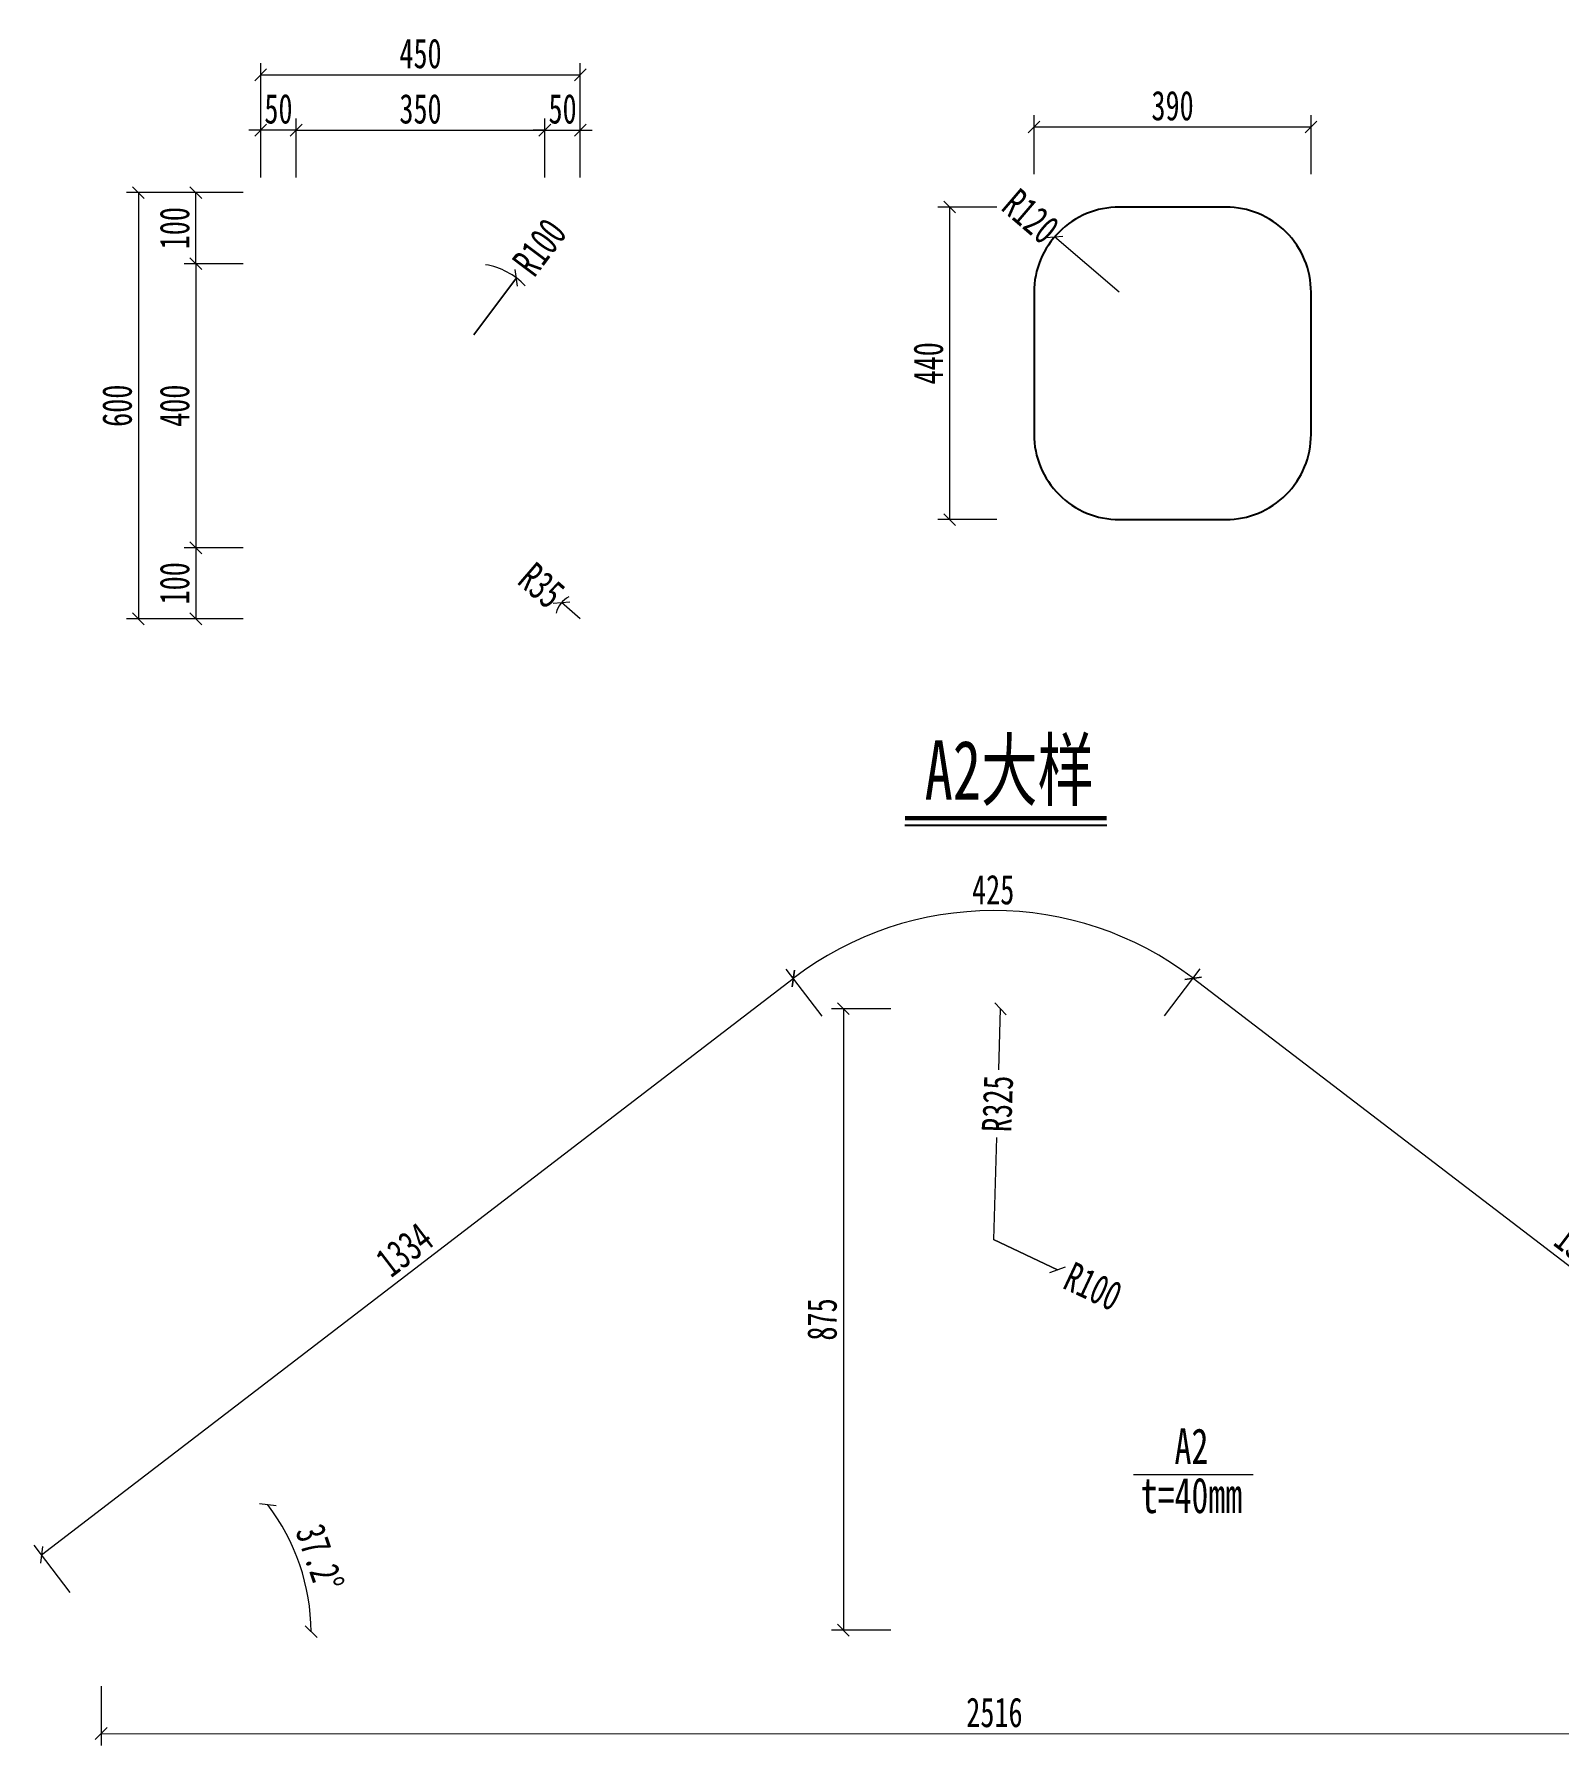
# Model space of a CAD drawing. Header units: millimetres. Extents: x -60009 to 63758, y -2164 to 95433.
# Drawn here: x 27426 to 29573, y 49812 to 52222 of the extents above; entities that cross this region are included whole.
import ezdxf
from ezdxf.enums import TextEntityAlignment as Align

# ---------------------------------------------------------------- set-up
doc = ezdxf.new("R2010")
doc.units = ezdxf.units.MM
doc.layers.get('Defpoints').update_dxf_attribs({"color": 8})
for name, color, linetype, lineweight in [('文字', 7, 'Continuous', 15), ('标注线及字体', 2, 'Continuous', 15), ('细实线', 4, 'Continuous', 15), ('钢板粗线', 1, 'Continuous', 25)]:
    doc.layers.add(name, color=color, linetype=linetype, lineweight=lineweight)
doc.styles.add('111', font='仿宋_GB2312.TTF', dxfattribs={"width": 0.7})
doc.styles.add('BM_Dim', font='仿宋_GB2312.TTF', dxfattribs={"width": 0.85})
doc.dimstyles.new('200', dxfattribs={"dimscale": 0, "dimtxt": 2.5, "dimasz": 1, "dimexe": 1, "dimexo": 1, "dimgap": 0.6, "dimtad": 1, "dimdec": 0, "dimdsep": 46, "dimtxsty": '111', "dimblk": 'OBLIQUE', "dimcen": 0, "dimclrd": 4, "dimclre": 4, "dimclrt": 4, "dimadec": 1, "dimazin": 2, "dimtfac": 1, "dimtdec": 0, "dimtix": 1, "dimtmove": 2, "dimatfit": 3, "dimfxl": 4, "dimfxlon": 1, "dimtolj": 1, "dimlwd": -1, "dimlwe": -1, "dimarcsym": 0})

# ---------------------------------------------------------------- blocks, each defined once
blk = doc.blocks.new('_Oblique')
at = {"color": 0, "linetype": 'ByBlock', "lineweight": -2}
blk.add_line((-0.5, -0.5), (0.5, 0.5), dxfattribs=at)
blk = doc.blocks.new('*D384')
at = {"layer": 'Defpoints', "color": 0, "transparency": 16777216}
for p in [(27745, 52087), (27745, 51743.8), (27795, 51743.8)]:
    blk.add_point(p, dxfattribs=at)
at = {"layer": '细实线', "color": 4, "transparency": 16777216}
for p, q in [((27745, 52020.3), (27745, 52103.6)), ((27795, 52020.3), (27795, 52103.6)), ((27745, 52087), (27728.4, 52087)), ((27795, 52087), (27745, 52087)), ((27795, 52087), (27811.7, 52087))]:
    blk.add_line(p, q, dxfattribs=at)
at = {"layer": '细实线', "color": 4, "transparency": 16777216, "xscale": 16.66666666666666, "yscale": 16.66666666666666, "zscale": 16.66666666666666}
blk.add_blockref('_Oblique', (27745, 52087), dxfattribs=at)
at = {"layer": '细实线', "color": 4, "transparency": 16777216, "xscale": 16.66666666666666, "yscale": 16.66666666666666, "zscale": 16.66666666666666, "rotation": 180}
blk.add_blockref('_Oblique', (27795, 52087), dxfattribs=at)
at = {"layer": '细实线', "color": 4, "transparency": 16777216, "insert": (27770, 52116.8), "char_height": 41.67, "attachment_point": 5, "style": '111'}
blk.add_mtext('\\A1;50', dxfattribs=at)
blk = doc.blocks.new('*D385')
at = {"layer": 'Defpoints', "color": 0, "transparency": 16777216}
for p in [(28145, 52087), (27795, 51743.8), (28145, 51743.8)]:
    blk.add_point(p, dxfattribs=at)
at = {"layer": '细实线', "color": 4, "transparency": 16777216}
for p, q in [((27795, 52020.3), (27795, 52103.6)), ((28145, 52020.3), (28145, 52103.6)), ((27795, 52087), (28145, 52087))]:
    blk.add_line(p, q, dxfattribs=at)
at = {"layer": '细实线', "color": 4, "transparency": 16777216, "xscale": 16.66666666666666, "yscale": 16.66666666666666, "zscale": 16.66666666666666, "rotation": 180}
blk.add_blockref('_Oblique', (27795, 52087), dxfattribs=at)
at = {"layer": '细实线', "color": 4, "transparency": 16777216, "xscale": 16.66666666666666, "yscale": 16.66666666666666, "zscale": 16.66666666666666}
blk.add_blockref('_Oblique', (28145, 52087), dxfattribs=at)
at = {"layer": '细实线', "color": 4, "transparency": 16777216, "insert": (27970, 52116.8), "char_height": 41.67, "attachment_point": 5, "style": '111'}
blk.add_mtext('\\A1;350', dxfattribs=at)
blk = doc.blocks.new('*D386')
at = {"layer": 'Defpoints', "color": 0, "transparency": 16777216}
for p in [(28195, 52087), (28145, 51743.8), (28195, 51743.8)]:
    blk.add_point(p, dxfattribs=at)
at = {"layer": '细实线', "color": 4, "transparency": 16777216}
for p, q in [((28145, 52020.3), (28145, 52103.6)), ((28195, 52020.3), (28195, 52103.6)), ((28145, 52087), (28128.4, 52087)), ((28145, 52087), (28195, 52087)), ((28195, 52087), (28211.7, 52087))]:
    blk.add_line(p, q, dxfattribs=at)
at = {"layer": '细实线', "color": 4, "transparency": 16777216, "xscale": 16.66666666666666, "yscale": 16.66666666666666, "zscale": 16.66666666666666}
blk.add_blockref('_Oblique', (28145, 52087), dxfattribs=at)
at = {"layer": '细实线', "color": 4, "transparency": 16777216, "xscale": 16.66666666666666, "yscale": 16.66666666666666, "zscale": 16.66666666666666, "rotation": 180}
blk.add_blockref('_Oblique', (28195, 52087), dxfattribs=at)
at = {"layer": '细实线', "color": 4, "transparency": 16777216, "insert": (28170, 52116.8), "char_height": 41.67, "attachment_point": 5, "style": '111'}
blk.add_mtext('\\A1;50', dxfattribs=at)
blk = doc.blocks.new('*D387')
at = {"layer": 'Defpoints', "color": 0, "transparency": 16777216}
for p in [(27653.7, 51999), (27940.8, 51999), (27940.8, 51899)]:
    blk.add_point(p, dxfattribs=at)
at = {"layer": '细实线', "color": 4, "transparency": 16777216}
for p, q in [((27720.4, 51999), (27637.1, 51999)), ((27653.7, 51899), (27653.7, 51999)), ((27720.4, 51899), (27637.1, 51899))]:
    blk.add_line(p, q, dxfattribs=at)
at = {"layer": '细实线', "color": 4, "transparency": 16777216, "xscale": 16.66666666666666, "yscale": 16.66666666666666, "zscale": 16.66666666666666}
for p, rotation in [((27653.7, 51999), 90), ((27653.7, 51899), 270)]:
    blk.add_blockref('_Oblique', p, dxfattribs=dict(at, rotation=rotation))
at = {"layer": '细实线', "color": 4, "transparency": 16777216, "insert": (27623.9, 51949), "char_height": 41.67, "attachment_point": 5, "rotation": 90, "style": '111'}
blk.add_mtext('\\A1;100', dxfattribs=at)
blk = doc.blocks.new('*D388')
at = {"layer": 'Defpoints', "color": 0, "transparency": 16777216}
for p in [(27940.8, 51899), (27653.7, 51499), (27940.8, 51499)]:
    blk.add_point(p, dxfattribs=at)
at = {"layer": '细实线', "color": 4, "transparency": 16777216}
for p, q in [((27720.4, 51899), (27637.1, 51899)), ((27653.7, 51899), (27653.7, 51499)), ((27720.4, 51499), (27637.1, 51499))]:
    blk.add_line(p, q, dxfattribs=at)
at = {"layer": '细实线', "color": 4, "transparency": 16777216, "xscale": 16.66666666666666, "yscale": 16.66666666666666, "zscale": 16.66666666666666}
for p, rotation in [((27653.7, 51899), 90), ((27653.7, 51499), 270)]:
    blk.add_blockref('_Oblique', p, dxfattribs=dict(at, rotation=rotation))
at = {"layer": '细实线', "color": 4, "transparency": 16777216, "insert": (27623.9, 51699), "char_height": 41.67, "attachment_point": 5, "rotation": 90, "style": '111'}
blk.add_mtext('\\A1;400', dxfattribs=at)
blk = doc.blocks.new('*D389')
at = {"layer": 'Defpoints', "color": 0, "transparency": 16777216}
for p in [(27940.8, 51499), (27653.7, 51399), (27943.8, 51399)]:
    blk.add_point(p, dxfattribs=at)
at = {"layer": '细实线', "color": 4, "transparency": 16777216}
for p, q in [((27720.4, 51499), (27637.1, 51499)), ((27653.7, 51499), (27653.7, 51399)), ((27720.4, 51399), (27637.1, 51399))]:
    blk.add_line(p, q, dxfattribs=at)
at = {"layer": '细实线', "color": 4, "transparency": 16777216, "xscale": 16.66666666666666, "yscale": 16.66666666666666, "zscale": 16.66666666666666}
for p, rotation in [((27653.7, 51499), 90), ((27653.7, 51399), 270)]:
    blk.add_blockref('_Oblique', p, dxfattribs=dict(at, rotation=rotation))
at = {"layer": '细实线', "color": 4, "transparency": 16777216, "insert": (27623.9, 51449), "char_height": 41.67, "attachment_point": 5, "rotation": 90, "style": '111'}
blk.add_mtext('\\A1;100', dxfattribs=at)
blk = doc.blocks.new('*D390')
at = {"layer": 'Defpoints', "color": 0, "transparency": 16777216}
for p in [(28105.1, 51879), (28045, 51799)]:
    blk.add_point(p, dxfattribs=at)
at = {"layer": '细实线', "color": 4, "transparency": 16777216}
for p, q in [((28105.1, 51879), (28045, 51799)), ((28045, 51799), (28105.1, 51879))]:
    blk.add_line(p, q, dxfattribs=at)
blk.add_arc((28045, 51799), 100, 43.5098, 80.4396, dxfattribs=at)
at = {"layer": '细实线', "color": 4, "transparency": 16777216, "xscale": 16.66666666666666, "yscale": 16.66666666666666, "zscale": 16.66666666666666, "rotation": 53.07014989094859}
blk.add_blockref('_Oblique', (28105.1, 51879), dxfattribs=at)
at = {"layer": '细实线', "color": 4, "transparency": 16777216, "insert": (28137.6, 51922.2), "char_height": 41.67, "attachment_point": 5, "rotation": 53.0701, "style": '111'}
blk.add_mtext('\\A1;R100', dxfattribs=at)
blk = doc.blocks.new('*D391')
at = {"layer": 'Defpoints', "color": 0, "transparency": 16777216}
for p in [(28168.5, 51421.8), (28195, 51399)]:
    blk.add_point(p, dxfattribs=at)
at = {"layer": '细实线', "color": 4, "transparency": 16777216}
for p in [(28168.5, 51421.8), (28195, 51399)]:
    blk.add_line(p, (28168.5, 51421.8), dxfattribs=at)
blk.add_arc((28195, 51399), 35, 117.5483, 166.9262, dxfattribs=at)
at = {"layer": '细实线', "color": 4, "transparency": 16777216, "xscale": 16.66666666666666, "yscale": 16.66666666666666, "zscale": 16.66666666666666, "rotation": 319.3779216584385}
blk.add_blockref('_Oblique', (28168.5, 51421.8), dxfattribs=at)
at = {"layer": '细实线', "color": 4, "transparency": 16777216, "insert": (28140.4, 51445.9), "char_height": 41.67, "attachment_point": 5, "rotation": 319.3779, "style": '111'}
blk.add_mtext('\\A1;R35', dxfattribs=at)
blk = doc.blocks.new('*D392')
at = {"layer": 'Defpoints', "color": 0, "transparency": 16777216}
for p in [(27831.8, 51999), (27572.8, 51399), (27859.8, 51399)]:
    blk.add_point(p, dxfattribs=at)
at = {"layer": '细实线', "color": 4, "transparency": 16777216}
for p, q in [((27639.5, 51999), (27556.1, 51999)), ((27572.8, 51999), (27572.8, 51399)), ((27639.5, 51399), (27556.1, 51399))]:
    blk.add_line(p, q, dxfattribs=at)
at = {"layer": '细实线', "color": 4, "transparency": 16777216, "xscale": 16.66666666666666, "yscale": 16.66666666666666, "zscale": 16.66666666666666}
for p, rotation in [((27572.8, 51999), 90), ((27572.8, 51399), 270)]:
    blk.add_blockref('_Oblique', p, dxfattribs=dict(at, rotation=rotation))
at = {"layer": '细实线', "color": 4, "transparency": 16777216, "insert": (27543, 51699), "char_height": 41.67, "attachment_point": 5, "rotation": 90, "style": '111'}
blk.add_mtext('\\A1;600', dxfattribs=at)
blk = doc.blocks.new('*D393')
at = {"layer": 'Defpoints', "color": 0, "transparency": 16777216}
for p in [(28195, 52164.9), (27745, 51871.8), (28195, 51878.7)]:
    blk.add_point(p, dxfattribs=at)
at = {"layer": '细实线', "color": 4, "transparency": 16777216}
for p, q in [((27745, 52098.2), (27745, 52181.5)), ((28195, 52098.2), (28195, 52181.5)), ((27745, 52164.9), (28195, 52164.9))]:
    blk.add_line(p, q, dxfattribs=at)
at = {"layer": '细实线', "color": 4, "transparency": 16777216, "xscale": 16.66666666666666, "yscale": 16.66666666666666, "zscale": 16.66666666666666, "rotation": 180}
blk.add_blockref('_Oblique', (27745, 52164.9), dxfattribs=at)
at = {"layer": '细实线', "color": 4, "transparency": 16777216, "xscale": 16.66666666666666, "yscale": 16.66666666666666, "zscale": 16.66666666666666}
blk.add_blockref('_Oblique', (28195, 52164.9), dxfattribs=at)
at = {"layer": '细实线', "color": 4, "transparency": 16777216, "insert": (27970, 52194.7), "char_height": 41.67, "attachment_point": 5, "style": '111'}
blk.add_mtext('\\A1;450', dxfattribs=at)
blk = doc.blocks.new('*D394')
at = {"layer": 'Defpoints', "color": 0, "transparency": 16777216}
for p in [(29223.8, 52091.5), (28833.8, 51809.4), (29223.8, 51809.4)]:
    blk.add_point(p, dxfattribs=at)
at = {"layer": '细实线', "color": 4, "transparency": 16777216}
for p, q in [((28833.8, 52024.8), (28833.8, 52108.2)), ((29223.8, 52024.8), (29223.8, 52108.2)), ((28833.8, 52091.5), (29223.8, 52091.5))]:
    blk.add_line(p, q, dxfattribs=at)
at = {"layer": '细实线', "color": 4, "transparency": 16777216, "xscale": 16.66666666666666, "yscale": 16.66666666666666, "zscale": 16.66666666666666, "rotation": 180}
blk.add_blockref('_Oblique', (28833.8, 52091.5), dxfattribs=at)
at = {"layer": '细实线', "color": 4, "transparency": 16777216, "xscale": 16.66666666666666, "yscale": 16.66666666666666, "zscale": 16.66666666666666}
blk.add_blockref('_Oblique', (29223.8, 52091.5), dxfattribs=at)
at = {"layer": '细实线', "color": 4, "transparency": 16777216, "insert": (29028.8, 52121.3), "char_height": 41.67, "attachment_point": 5, "style": '111'}
blk.add_mtext('\\A1;390', dxfattribs=at)
blk = doc.blocks.new('*D395')
at = {"layer": 'Defpoints', "color": 0, "transparency": 16777216}
for p in [(28953.8, 51978.7), (28714.9, 51538.7), (28953.8, 51538.7)]:
    blk.add_point(p, dxfattribs=at)
at = {"layer": '细实线', "color": 4, "transparency": 16777216}
for p, q in [((28781.6, 51978.7), (28698.3, 51978.7)), ((28714.9, 51978.7), (28714.9, 51538.7)), ((28781.6, 51538.7), (28698.3, 51538.7))]:
    blk.add_line(p, q, dxfattribs=at)
at = {"layer": '细实线', "color": 4, "transparency": 16777216, "xscale": 16.66666666666666, "yscale": 16.66666666666666, "zscale": 16.66666666666666}
for p, rotation in [((28714.9, 51978.7), 90), ((28714.9, 51538.7), 270)]:
    blk.add_blockref('_Oblique', p, dxfattribs=dict(at, rotation=rotation))
at = {"layer": '细实线', "color": 4, "transparency": 16777216, "insert": (28685.1, 51758.7), "char_height": 41.67, "attachment_point": 5, "rotation": 90, "style": '111'}
blk.add_mtext('\\A1;440', dxfattribs=at)
blk = doc.blocks.new('*D396')
at = {"layer": 'Defpoints', "color": 0, "transparency": 16777216}
for p in [(28862.7, 51936.8), (28953.8, 51858.7)]:
    blk.add_point(p, dxfattribs=at)
at = {"layer": '细实线', "color": 4, "transparency": 16777216}
for p in [(28862.7, 51936.8), (28953.8, 51858.7)]:
    blk.add_line(p, (28862.7, 51936.8), dxfattribs=at)
at = {"layer": '细实线', "color": 4, "transparency": 16777216, "xscale": 16.66666666666666, "yscale": 16.66666666666666, "zscale": 16.66666666666666, "rotation": 319.3838089225982}
blk.add_blockref('_Oblique', (28862.7, 51936.8), dxfattribs=at)
at = {"layer": '细实线', "color": 4, "transparency": 16777216, "insert": (28829.1, 51965.6), "char_height": 41.67, "attachment_point": 5, "rotation": 319.3838, "style": '111'}
blk.add_mtext('\\A1;R120', dxfattribs=at)
blk = doc.blocks.new('*D418')
at = {"layer": 'Defpoints', "color": 0, "transparency": 16777216}
for p in [(28494.8, 50892.6), (28578.8, 50783), (27520.3, 49971.7)]:
    blk.add_point(p, dxfattribs=at)
at = {"layer": '细实线', "color": 4, "transparency": 16777216}
for p, q in [((27436.3, 50081.3), (28494.8, 50892.6)), ((28535.3, 50839.7), (28484.6, 50905.9)), ((27476.8, 50028.4), (27426.1, 50094.6))]:
    blk.add_line(p, q, dxfattribs=at)
at = {"layer": '细实线', "color": 4, "transparency": 16777216, "xscale": 16.66666666666666, "yscale": 16.66666666666666, "zscale": 16.66666666666666}
for p, rotation in [((28494.8, 50892.6), 37.46918082943778), ((27436.3, 50081.3), 217.4691808294378)]:
    blk.add_blockref('_Oblique', p, dxfattribs=dict(at, rotation=rotation))
at = {"layer": '细实线', "color": 4, "transparency": 16777216, "insert": (27947.4, 50510.7), "char_height": 41.67, "attachment_point": 5, "rotation": 37.4692, "style": '111'}
blk.add_mtext('\\A1;1334', dxfattribs=at)
blk = doc.blocks.new('*D419')
at = {"layer": 'Defpoints', "color": 0, "transparency": 16777216}
for p in [(28973.9, 50783.3), (30119.7, 50080.8), (30035.9, 49971.1)]:
    blk.add_point(p, dxfattribs=at)
at = {"layer": '细实线', "color": 4, "transparency": 16777216}
for p, q in [((29017.3, 50840), (29067.9, 50906.2)), ((29057.8, 50892.9), (30119.7, 50080.8)), ((30079.2, 50027.9), (30129.9, 50094.1))]:
    blk.add_line(p, q, dxfattribs=at)
at = {"layer": '细实线', "color": 4, "transparency": 16777216, "xscale": 16.66666666666666, "yscale": 16.66666666666666, "zscale": 16.66666666666666}
for p, rotation in [((29057.8, 50892.9), 142.5933128854448), ((30119.7, 50080.8), 322.5933128854448)]:
    blk.add_blockref('_Oblique', p, dxfattribs=dict(at, rotation=rotation))
at = {"layer": '细实线', "color": 4, "transparency": 16777216, "insert": (29606.9, 50510.6), "char_height": 41.67, "attachment_point": 5, "rotation": 322.5933, "style": '111'}
blk.add_mtext('\\A1;1337', dxfattribs=at)
blk = doc.blocks.new('*D420')
at = {"layer": 'Defpoints', "color": 0, "transparency": 16777216}
for p in [(28494.8, 50892.7), (28578.8, 50783), (28973.9, 50783.3), (28776.5, 50525.1), (28776.5, 50525.1)]:
    blk.add_point(p, dxfattribs=at)
at = {"layer": '细实线', "color": 4, "transparency": 16777216}
for p, q in [((28535.3, 50839.7), (28484.6, 50905.9)), ((29017.3, 50840), (29067.9, 50906.2))]:
    blk.add_line(p, q, dxfattribs=at)
blk.add_arc((28776.5, 50525.1), 463.1, 52.5933, 127.4692, dxfattribs=at)
at = {"layer": '细实线', "color": 4, "transparency": 16777216, "xscale": 16.66666666666666, "yscale": 16.66666666666666, "zscale": 16.66666666666666}
for p, rotation in [((28494.8, 50892.6), 217.4691808294373), ((29057.8, 50892.9), 322.5933128854904)]:
    blk.add_blockref('_Oblique', p, dxfattribs=dict(at, rotation=rotation))
at = {"layer": '细实线', "color": 4, "transparency": 16777216, "insert": (28776.2, 51017.5), "char_height": 41.67, "attachment_point": 5, "rotation": 0.0312, "style": '111'}
blk.add_mtext('425', dxfattribs=at)
blk = doc.blocks.new('*D421')
at = {"layer": 'Defpoints', "color": 0, "transparency": 16777216}
for p in [(28786.6, 50849.9), (28776.5, 50525.1)]:
    blk.add_point(p, dxfattribs=at)
at = {"layer": '细实线', "color": 4, "transparency": 16777216}
for p, q in [((28784, 50763.9), (28786.6, 50849.9)), ((28781, 50668.7), (28776.5, 50525.1))]:
    blk.add_line(p, q, dxfattribs=at)
at = {"layer": '细实线', "color": 4, "transparency": 16777216, "xscale": 16.66666666666666, "yscale": 16.66666666666666, "zscale": 16.66666666666666, "rotation": 88.20572280583679}
blk.add_blockref('_Oblique', (28786.6, 50849.9), dxfattribs=at)
at = {"layer": '细实线', "color": 4, "transparency": 16777216, "insert": (28782.5, 50716.3), "char_height": 41.67, "attachment_point": 5, "rotation": 88.2057, "style": '111'}
blk.add_mtext('\\A1;R325', dxfattribs=at)
blk = doc.blocks.new('*D422')
at = {"layer": 'Defpoints', "color": 0, "transparency": 16777216}
for p in [(27520.3, 49971.7), (30035.9, 49971.1), (30035.8, 49829.1)]:
    blk.add_point(p, dxfattribs=at)
at = {"layer": '细实线', "color": 4, "transparency": 16777216}
for p, q in [((27520.3, 49896.4), (27520.3, 49813)), ((30035.8, 49895.7), (30035.8, 49812.4)), ((27520.3, 49829.7), (30035.8, 49829.1))]:
    blk.add_line(p, q, dxfattribs=at)
at = {"layer": '细实线', "color": 4, "transparency": 16777216, "xscale": 16.66666666666666, "yscale": 16.66666666666666, "zscale": 16.66666666666666}
for p, rotation in [((27520.3, 49829.7), 179.9858158184711), ((30035.8, 49829.1), 359.9858158184712)]:
    blk.add_blockref('_Oblique', p, dxfattribs=dict(at, rotation=rotation))
at = {"layer": '细实线', "color": 4, "transparency": 16777216, "insert": (28778, 49859.2), "char_height": 41.67, "attachment_point": 5, "rotation": 359.9858, "style": '111'}
blk.add_mtext('\\A1;2516', dxfattribs=at)
blk = doc.blocks.new('*D423')
at = {"layer": 'Defpoints', "color": 0, "transparency": 16777216}
for p in [(28578.8, 50783), (27808.7, 50036.5), (27520.3, 49971.7), (27520.3, 49971.7), (28435.1, 49975.5)]:
    blk.add_point(p, dxfattribs=at)
at = {"layer": '细实线', "color": 4, "transparency": 16777216}
blk.add_arc((27520.3, 49971.7), 295.6, 0.2351, 37.4692, dxfattribs=at)
at = {"layer": '细实线', "color": 4, "transparency": 16777216, "xscale": 16.66666666666666, "yscale": 16.66666666666666, "zscale": 16.66666666666666}
for p, rotation in [((27754.9, 50151.6), 127.4691808294375), ((27815.9, 49973), 270.2350892293208)]:
    blk.add_blockref('_Oblique', p, dxfattribs=dict(at, rotation=rotation))
at = {"layer": '细实线', "color": 4, "transparency": 16777216, "insert": (27828.2, 50076.9), "char_height": 41.667, "attachment_point": 5, "rotation": 288.8521, "style": '111'}
blk.add_mtext('\\A1;37.2%%d', dxfattribs=at)
blk = doc.blocks.new('*D424')
at = {"layer": 'Defpoints', "color": 0, "transparency": 16777216}
for p in [(28973.9, 50783.3), (29740.1, 50109.4), (29578.8, 49974.1), (30035.9, 49971.1), (30035.9, 49971.1)]:
    blk.add_point(p, dxfattribs=at)
at = {"layer": '细实线', "color": 4, "transparency": 16777216}
blk.add_arc((30035.9, 49971.1), 326.5, 142.5933, 179.6247, dxfattribs=at)
at = {"layer": '细实线', "color": 4, "transparency": 16777216, "xscale": 16.66666666666666, "yscale": 16.66666666666666, "zscale": 16.66666666666666}
for p, rotation in [((29776.5, 50169.4), 52.59331288544482), ((29709.4, 49973.3), 269.624685425501)]:
    blk.add_blockref('_Oblique', p, dxfattribs=dict(at, rotation=rotation))
at = {"layer": '细实线', "color": 4, "transparency": 16777216, "insert": (29698.8, 50086.5), "char_height": 41.67, "attachment_point": 5, "rotation": 71.109, "style": '111'}
blk.add_mtext('\\A1;37%%d', dxfattribs=at)
blk = doc.blocks.new('*D427')
at = {"layer": 'Defpoints', "color": 0, "transparency": 16777216}
for p in [(28776.3, 50850.1), (28565.3, 49975.1), (28775.2, 49975.1)]:
    blk.add_point(p, dxfattribs=at)
at = {"layer": '细实线', "color": 4, "transparency": 16777216}
for p, q in [((28632, 50850.1), (28548.7, 50850.1)), ((28565.3, 50850.1), (28565.3, 49975.1)), ((28632, 49975.1), (28548.7, 49975.1))]:
    blk.add_line(p, q, dxfattribs=at)
at = {"layer": '细实线', "color": 4, "transparency": 16777216, "xscale": 16.66666666666666, "yscale": 16.66666666666666, "zscale": 16.66666666666666}
for p, rotation in [((28565.3, 50850.1), 90), ((28565.3, 49975.1), 270)]:
    blk.add_blockref('_Oblique', p, dxfattribs=dict(at, rotation=rotation))
at = {"layer": '细实线', "color": 4, "transparency": 16777216, "insert": (28535.5, 50412.6), "char_height": 41.67, "attachment_point": 5, "rotation": 90, "style": '111'}
blk.add_mtext('\\A1;875', dxfattribs=at)
blk = doc.blocks.new('*D558')
at = {"layer": 'Defpoints', "color": 0, "transparency": 16777216}
for p in [(28776.5, 50525.1), (28867, 50482.5)]:
    blk.add_point(p, dxfattribs=at)
at = {"layer": '细实线', "color": 4, "transparency": 16777216}
for p, q in [((28867, 50482.5), (28776.5, 50525.1)), ((28776.5, 50525.1), (28867, 50482.5))]:
    blk.add_line(p, q, dxfattribs=at)
at = {"layer": '细实线', "color": 4, "transparency": 16777216, "xscale": 16.66666666666667, "yscale": 16.66666666666667, "zscale": 16.66666666666667, "rotation": 334.8153370240367}
blk.add_blockref('_Oblique', (28867, 50482.5), dxfattribs=at)
at = {"layer": '细实线', "color": 4, "transparency": 16777216, "insert": (28916.9, 50459), "char_height": 41.67, "attachment_point": 5, "rotation": 334.8153, "style": '111'}
blk.add_mtext('\\A1;R100', dxfattribs=at)

msp = doc.modelspace()

# ---------------------------------------------------------------- linework, layer by layer
at = {"color": 4}
msp.add_line((28651.9, 51108.3), (28936.1, 51108.3), dxfattribs=at)
at = {"color": 6, "const_width": 6}
msp.add_lwpolyline([(28651.9, 51118.3), (28936.1, 51118.3)], dxfattribs=at)
at = {"layer": '细实线'}
msp.add_line((28973.9, 50194.1), (29142.1, 50194.1), dxfattribs=at)
at = {"layer": '钢板粗线'}
msp.add_lwpolyline([(28953.8, 51978.7, 0.414214), (28833.8, 51858.7), (28833.8, 51658.7, 0.414214), (28953.8, 51538.7), (29103.8, 51538.7, 0.414214), (29223.8, 51658.7), (29223.8, 51858.7, 0.414214), (29103.8, 51978.7)], format="xyb", close=True, dxfattribs=at)

# ---------------------------------------------------------------- texts
at = {"layer": '文字', "style": 'BM_Dim', "width": 0.7}
for s, p in [('A2', (29055.4, 50194.3)), ('t=40mm', (29055.4, 50125))]:
    msp.add_text(s, height=50, dxfattribs=at).set_placement(p, align=Align.BOTTOM_CENTER)
at = {"layer": '标注线及字体', "color": 0, "style": '111', "width": 0.7}
msp.add_text('A2大样', height=83.33, dxfattribs=at).set_placement((28799, 51187.9), align=Align.MIDDLE)

# ---------------------------------------------------------------- dimensions: what is measured, and where the dimension line sits
at = {"layer": '细实线'}
for base, p1, p2, picture, middle in [((28195, 52164.9), (27745, 51871.8), (28195, 51878.7), '*D393', (27970, 52194.7)), ((29223.8, 52091.5), (28833.8, 51809.4), (29223.8, 51809.4), '*D394', (29028.8, 52121.3)), ((27745, 52087), (27795, 51743.8), (27745, 51743.8), '*D384', (27770, 52116.8)), ((28145, 52087), (27795, 51743.8), (28145, 51743.8), '*D385', (27970, 52116.8)), ((28195, 52087), (28145, 51743.8), (28195, 51743.8), '*D386', (28170, 52116.8))]:
    dim = msp.add_linear_dim(base=base, p1=p1, p2=p2, dimstyle='200', override={"dimscale": 16.666667, "dimblk": 'Oblique'}, dxfattribs=at)
    dim.commit()
    dim.dimension.update_dxf_attribs({"geometry": picture, "text_midpoint": middle})
for center, mpoint, override, picture, middle in [((28953.8, 51858.7), (28862.7, 51936.8), {"dimscale": 16.666667, "dimblk": 'Oblique'}, '*D396', (28829.1, 51965.6)), ((28045, 51799), (28105.1, 51879), {"dimscale": 16.666667, "dimblk": 'Oblique'}, '*D390', (28137.6, 51922.2)), ((28195, 51399), (28168.5, 51421.8), {"dimscale": 16.666667, "dimblk": 'Oblique'}, '*D391', (28140.4, 51445.9)), ((28776.5, 50525.1), (28786.6, 50849.9), {"dimscale": 16.666667, "dimblk": 'Oblique'}, '*D421', (28782.5, 50716.3)), ((28776.5, 50525.1), (28867, 50482.5), {"dimscale": 16.666667}, '*D558', (28916.9, 50459))]:
    dim = msp.add_radius_dim(center=center, mpoint=mpoint, dimstyle='200', override=override, dxfattribs=at)
    dim.commit()
    dim.dimension.update_dxf_attribs({"geometry": picture, "text_midpoint": middle, "dimtype": 164})
for base, p1, p2, picture, middle in [((27572.8, 51399), (27831.8, 51999), (27859.8, 51399), '*D392', (27543, 51699)), ((27653.7, 51999), (27940.8, 51899), (27940.8, 51999), '*D387', (27623.9, 51949)), ((28714.9, 51538.7), (28953.8, 51978.7), (28953.8, 51538.7), '*D395', (28685.1, 51758.7)), ((27653.7, 51499), (27940.8, 51899), (27940.8, 51499), '*D388', (27623.9, 51699)), ((27653.7, 51399), (27940.8, 51499), (27943.8, 51399), '*D389', (27623.9, 51449)), ((28565.3, 49975.1), (28776.3, 50850.1), (28775.2, 49975.1), '*D427', (28535.5, 50412.6))]:
    dim = msp.add_linear_dim(base=base, p1=p1, p2=p2, angle=90, dimstyle='200', override={"dimscale": 16.666667, "dimblk": 'Oblique'}, dxfattribs=at)
    dim.commit()
    dim.dimension.update_dxf_attribs({"geometry": picture, "text_midpoint": middle})
dim = msp.add_angular_dim_2l(base=(28494.8, 50892.7), line1=((28776.5, 50525.1), (28578.8, 50783)), line2=((28776.5, 50525.1), (28973.9, 50783.3)), text='425', dimstyle='200', override={"dimscale": 16.666667, "dimtxsty": '111', "dimblk": 'Oblique'}, dxfattribs=at)
dim.commit()
dim.dimension.update_dxf_attribs({"geometry": '*D420', "text_midpoint": (28776.2, 51017.5)})
for p1, p2, distance, picture, middle in [((27520.3, 49971.7), (28578.8, 50783), 138.1, '*D418', (27947.4, 50510.7)), ((28973.9, 50783.3), (30035.9, 49971.1), 138.1, '*D419', (29606.9, 50510.6)), ((27520.3, 49971.7), (30035.9, 49971.1), -142.1, '*D422', (28778, 49859.2))]:
    dim = msp.add_aligned_dim(p1=p1, p2=p2, distance=distance, dimstyle='200', override={"dimscale": 16.666667, "dimblk": 'Oblique'}, dxfattribs=at)
    dim.commit()
    dim.dimension.update_dxf_attribs({"geometry": picture, "text_midpoint": middle})
for base, line1, line2, picture, middle in [((27808.7, 50036.5), ((28578.8, 50783), (27520.3, 49971.7)), ((28435.1, 49975.5), (27520.3, 49971.7)), '*D423', (27828.2, 50076.9)), ((29740.1, 50109.4), ((30035.9, 49971.1), (28973.9, 50783.3)), ((30035.9, 49971.1), (29578.8, 49974.1)), '*D424', (29698.8, 50086.5))]:
    dim = msp.add_angular_dim_2l(base=base, line1=line1, line2=line2, dimstyle='200', override={"dimscale": 16.666667, "dimblk": 'Oblique'}, dxfattribs=at)
    dim.commit()
    dim.dimension.update_dxf_attribs({"geometry": picture, "text_midpoint": middle})

doc.saveas('drawing.dxf')
